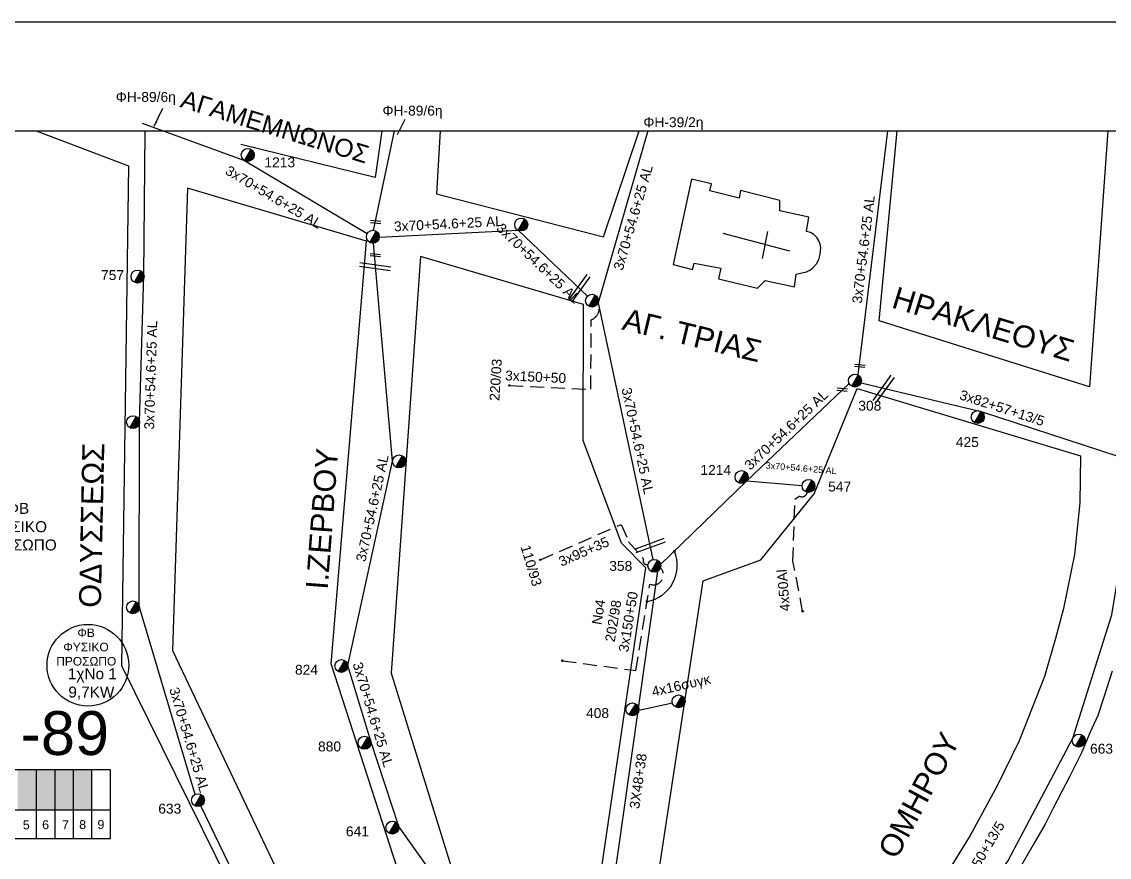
# Model space of a CAD drawing. Header units: millimetres. Extents: x 7477 to 9676, y 1828 to 2857.
# Drawn here: x 7899.8 to 8098.1, y 2703.2 to 2855.5 of the extents above; entities that cross this region are included whole.
import ezdxf
from ezdxf.enums import TextEntityAlignment as Align

# ---------------------------------------------------------------- set-up
doc = ezdxf.new("R2010")
doc.units = ezdxf.units.MM
doc.linetypes.add('DASHED', pattern=[19.05, 12.7, -6.35])
for name, color, linetype, lineweight in [('3x150+50', 7, 'Continuous', 30), ('3X48+38', 7, 'Continuous', 30), ('3x70+54.6+25 AL', 7, 'SYN_LINE', 30), ('3x82+57+13_5', 7, 'Continuous', 30), ('3x95+35', 7, 'Continuous', 30), ('4x16συγκ', 7, 'Continuous', 30), ('4x50+13_5', 7, 'Continuous', 30), ('4x50AL', 7, 'Continuous', 30), ('text διευθύνσεων', 250, 'Continuous', 30), ('Υπόβαθρο ΔΕΗ', 7, 'Continuous', 30)]:
    doc.layers.add(name, color=color, linetype=linetype, lineweight=lineweight)
for name, color, linetype in [('Pillar OTE', 7, 'Continuous'), ('TEXT ΚΑΛΩΔΙΩΝ', 7, 'Continuous'), ('Άγνωστα', 7, 'Continuous'), ('Επιγραφές - Σχήματα', 7, 'Continuous'), ('Καλώδια ΧΤ   3x150AL+50CU', 7, 'DASHED'), ('Μηχανική τομή', 7, 'Continuous'), ('Στύλος ΦΜ', 7, 'Continuous'), ('Στύλος ΦΜ @ 1', 7, 'Continuous'), ('Συνδέσεις', 7, 'Continuous'), ('Τομή', 7, 'Continuous')]:
    doc.layers.add(name, color=color, linetype=linetype)
doc.styles.add('arial', font='ARIAL.TTF')
doc.styles.get("Standard").update_dxf_attribs({"font": 'ARIAL.TTF'})
doc.linetypes.add('SYN_LINE', pattern='A,0.5,-0.0001,["/\\/\\/\\/",Standard,S=0.1,R=0,X=0,Y=-0.05],-0.25', length=0.7501)
doc.dimstyles.new('ISO-25', dxfattribs={"dimtxt": 2.5, "dimasz": 2.5, "dimexe": 1.25, "dimexo": 0.625, "dimtad": 1, "dimtxsty": 'Standard', "dimcen": 2.5, "dimadec": 0, "dimazin": 0, "dimtfac": 1, "dimtmove": 0, "dimatfit": 3, "dimfxl": 1, "dimarcsym": 0})

# ---------------------------------------------------------------- blocks, each defined once
blk = doc.blocks.new('ΥΠΑΡΧΩΝ ΤΣΙΜΕΝΤΕΝΙΟΣ ΣΤΥΛΟΣ')
at = {"layer": 'Στύλος ΦΜ'}
blk.add_hatch(color=7, dxfattribs=at).paths.add_polyline_path([(-1.29, -2.28, 0.574793), (2.62, 0, 0.268822), (1.3, 2.27)])
at = {"layer": 'Στύλος ΦΜ', "color": 7}
blk.add_line((-1.29, -2.28), (1.3, 2.27), dxfattribs=at)
blk.add_circle((0, 0), 2.62, dxfattribs=at)
at = {"layer": 'Στύλος ΦΜ', "flags": 4}
for tag, p in [('ΑΡΙΘΜΟΣ', (-4.68, 8.05)), ('ΤΥΠΟΣ', (-4.91, 3.03))]:
    blk.add_attdef(tag, p, '', height=4, dxfattribs=at)
blk = doc.blocks.new('_ΣΥΝΔΕΣΗ')
at = {"layer": 'Συνδέσεις', "linetype": 'SYN_LINE', "ltscale": 40}
blk.add_hatch(color=256, dxfattribs=at).paths.add_polyline_path([(0.5, -0.01, 1), (-0.5, -0.01, 1)])
at = {"layer": 'Συνδέσεις'}
blk.add_circle((0, -0.01), 0.5, dxfattribs=at)
blk = doc.blocks.new('ΤΟΜΗ')
at = {"layer": 'Τομή', "ltscale": 40}
for p, q in [((-5.68, 0), (17.06, 0)), ((-5.68, -2.77), (17.06, -2.77))]:
    blk.add_line(p, q, dxfattribs=at)
blk = doc.blocks.new('ΜΗΧΑΝΙΚΗ ΤΟΜΗ')
at = {"layer": 'Μηχανική τομή', "ltscale": 40}
for p, q in [((-1.89, 0.78), (5.69, 0.78)), ((-1.89, -0.77), (5.69, -0.77))]:
    blk.add_line(p, q, dxfattribs=at)

msp = doc.modelspace()

# ---------------------------------------------------------------- hatches: boundary and pattern name
at = {"layer": 'Καλώδια ΧΤ   3x150AL+50CU', "linetype": 'DASHED', "lineweight": -3, "ltscale": 0.2}
h = msp.add_hatch(color=173, dxfattribs=at)
h.dxf.hatch_style = 1
h.paths.add_polyline_path([(7902.42, 2719.17), (7899.13, 2719.17), (7899.13, 2711.8), (7902.42, 2711.8)])
h = msp.add_hatch(color=6, dxfattribs=at)
h.dxf.hatch_style = 1
h.paths.add_polyline_path([(7905.81, 2719.16), (7902.51, 2719.16), (7902.51, 2711.8), (7905.81, 2711.79)])
h = msp.add_hatch(color=62, dxfattribs=at)
h.dxf.hatch_style = 1
h.paths.add_polyline_path([(7909.21, 2719.16), (7905.91, 2719.16), (7905.91, 2711.79), (7909.21, 2711.79)])
h = msp.add_hatch(color=151, dxfattribs=at)
h.dxf.hatch_style = 1
h.paths.add_polyline_path([(7912.54, 2719.16), (7909.25, 2719.16), (7909.25, 2711.79), (7912.54, 2711.79)])

# ---------------------------------------------------------------- linework, layer by layer
at = {"lineweight": -3, "ltscale": 0.2}
msp.add_circle((7911.9, 2738.18), 7.44, dxfattribs=at)
at = {"layer": '3x150+50', "color": 5, "linetype": 'DASHED', "lineweight": -3, "ltscale": 0.2}
msp.add_lwpolyline([(7988.71, 2789.2), (8003.56, 2788.5), (8003.65, 2801.17, 0.439358), (8004.88, 2804.24, -32.138561)], format="xyb", dxfattribs=at)
at = {"layer": '3x150+50', "color": 1, "linetype": 'DASHED', "lineweight": -3, "ltscale": 0.2}
msp.add_lwpolyline([(7998.39, 2739), (8011.77, 2737.19), (8014.34, 2752.97, 0.812745), (8016.26, 2755.93, -63.095307)], format="xyb", dxfattribs=at)
at = {"layer": '3X48+38', "color": 1, "linetype": 'Continuous', "lineweight": -3, "ltscale": 0.2}
msp.add_lwpolyline([(8000.08, 2657.61), (8007.76, 2698.48), (8012.13, 2729.45), (8015.77, 2755.31)], dxfattribs=at)
at = {"layer": '3x70+54.6+25 AL', "color": 6, "linetype": 'SYN_LINE', "lineweight": -3, "ltscale": 15}
for points in [[(7921.77, 2837.06), (7940.45, 2830.22), (7962.82, 2816.92)], [(7963.94, 2817.49), (7967.76, 2835.63)], [(7965.01, 2816.26), (7990.3, 2817.52), (8002.94, 2805.48)]]:
    msp.add_lwpolyline(points, dxfattribs=at)
at = {"layer": '3x70+54.6+25 AL', "color": 173, "linetype": 'SYN_LINE', "lineweight": -3, "ltscale": 15}
for points in [[(7931.46, 2714.63), (7921.27, 2748.96), (7921.3, 2782.64), (7922.09, 2809.31), (7922.33, 2835.49)], [(7943.99, 2673.14), (7942.62, 2691.51), (7932.48, 2712.51)]]:
    msp.add_lwpolyline(points, dxfattribs=at)
at = {"layer": '3x70+54.6+25 AL', "color": 5, "linetype": 'SYN_LINE', "lineweight": -3, "ltscale": 15}
msp.add_lwpolyline([(8013.99, 2835.63), (8004.88, 2804.24), (8014.9, 2757.47)], dxfattribs=at)
at = {"layer": '3x70+54.6+25 AL', "color": 1, "linetype": 'SYN_LINE', "lineweight": -3, "ltscale": 15}
for points in [[(8052.3, 2791.11), (8057.69, 2835.63)], [(8016.3, 2756.54), (8031.99, 2771.79), (8050.67, 2789.55)]]:
    msp.add_lwpolyline(points, dxfattribs=at)
at = {"layer": '3x70+54.6+25 AL', "color": 133, "linetype": 'SYN_LINE', "lineweight": -3, "ltscale": 15}
msp.add_lwpolyline([(7980.53, 2663.21), (7977.11, 2696.79), (7968.56, 2708.76), (7963.46, 2724.34), (7959.29, 2738.11), (7967.45, 2775.41), (7963.94, 2815.15)], dxfattribs=at)
at = {"layer": '3x70+54.6+25 AL', "color": 1, "linetype": 'SYN_LINE', "lineweight": -3, "ltscale": 10}
msp.add_lwpolyline([(8031.99, 2771.79), (8042.08, 2770.97)], dxfattribs=at)
at = {"layer": '3x82+57+13_5', "color": 173, "linetype": 'Continuous', "lineweight": -3, "ltscale": 0.2}
msp.add_lwpolyline([(8052.83, 2789.7), (8074.69, 2784.46), (8102.63, 2775.36)], dxfattribs=at)
at = {"layer": '3x95+35', "color": 5, "linetype": 'DASHED', "lineweight": -3, "ltscale": 0.2}
msp.add_lwpolyline([(7994.38, 2757.42), (8009.09, 2763.84), (8010.46, 2760.71), (8013.17, 2757.57, 0.695006), (8014, 2756.58, -6.901161)], format="xyb", dxfattribs=at)
at = {"layer": '4x16συγκ', "color": 1, "linetype": 'SYN_LINE', "lineweight": -3, "ltscale": 7}
msp.add_lwpolyline([(8012.33, 2729.96), (8018.43, 2731.34)], dxfattribs=at)
at = {"layer": '4x50+13_5', "color": 6, "linetype": 'Continuous', "lineweight": -3, "ltscale": 0.2}
msp.add_lwpolyline([(8027.84, 2650.39), (8037.08, 2660.56), (8063.7, 2680.42), (8079.55, 2702.44), (8091.41, 2724.85), (8098.56, 2747.36), (8102.7, 2773.05)], dxfattribs=at)
at = {"layer": '4x50AL', "color": 1, "linetype": 'DASHED', "lineweight": -3, "ltscale": 0.2}
msp.add_lwpolyline([(8042.18, 2748), (8040.41, 2757.13), (8040.78, 2768.45), (8041.57, 2769.02, 0.542614), (8043, 2769.72, -4.355908)], format="xyb", dxfattribs=at)
at = {"layer": 'Pillar OTE', "lineweight": -3, "ltscale": 40}
for points in [[(7885.62, 2706.53), (7885.62, 2719.17), (7915.95, 2719.17), (7915.95, 2706.5), (7885.62, 2706.53)], [(7902.51, 2706.51), (7902.51, 2719.17)], [(7905.91, 2706.51), (7905.91, 2719.17)], [(7909.25, 2706.51), (7909.25, 2719.17)], [(7912.63, 2706.5), (7912.63, 2719.17)], [(7885.62, 2711.81), (7915.95, 2711.78)]]:
    msp.add_lwpolyline(points, dxfattribs=at)
at = {"layer": 'Επιγραφές - Σχήματα', "lineweight": -3}
msp.add_lwpolyline([(7476.75, 2855.51), (9675.5, 2855.53), (9675.51, 1836.39), (7476.75, 1836.37)], close=True, dxfattribs=at)
at = {"layer": 'Υπόβαθρο ΔΕΗ', "lineweight": -3}
for points in [[(7515.98, 2835.63), (9502.35, 2835.63), (9502.35, 1846.95), (7515.98, 1846.95)], [(8030.59, 2823.38), (8025.27, 2824.71), (8025.55, 2826), (8021.91, 2826.85), (8018.6, 2811.23), (8022.09, 2810.32), (8022.39, 2811.5), (8027.26, 2810.58), (8026.86, 2808.65), (8033.94, 2806.92), (8035.35, 2808.33), (8040.71, 2807.19), (8040.99, 2809.49), (8042.9, 2809.94), (8043.48, 2810.22), (8044.08, 2810.69), (8044.72, 2811.36), (8045.14, 2812.15), (8045.37, 2813.14), (8045.49, 2814.28), (8045.39, 2814.94), (8045.14, 2815.56), (8044.76, 2816.2), (8044.2, 2816.71), (8043.58, 2817.09), (8042.88, 2817.26), (8043.29, 2819.92), (8038.05, 2821.02), (8038, 2822.96), (8030.88, 2824.74)], [(7962.69, 2815.52), (7930.07, 2825.19), (7927.31, 2740.88), (7956.03, 2680.36), (7972.05, 2676.17), (7974.99, 2680.36), (7956.24, 2738.44)], [(8002.24, 2803.99), (7972.51, 2812.71), (7967.19, 2736.75), (7987.18, 2672.14), (8000.8, 2668.74), (8013.61, 2755.93), (8009.19, 2760.45), (8002.17, 2779.15)], [(8025.68, 2662.35), (8010.72, 2666.17), (8024.02, 2753.55), (8034.57, 2757.39), (8034.57, 2757.39), (8044.26, 2769.43), (8052.09, 2788.62), (8092.85, 2776.38), (8092.73, 2767.77), (8091.74, 2758.35), (8089.74, 2748.54), (8088.29, 2743.08), (8086.24, 2736.15), (8081.65, 2724.38), (8077.61, 2716.16), (8072.72, 2707.15), (8066.79, 2697.6), (8060.31, 2688.16), (8056.45, 2684.05), (8051.91, 2679.12), (8046.85, 2674.64), (8042.34, 2671.16), (8037.18, 2667.7), (8033.2, 2665.34)]]:
    msp.add_lwpolyline(points, close=True, dxfattribs=at)
for points in [[(7902.45, 2835.63), (7919.28, 2829.25), (7918.03, 2738.12), (7940.17, 2693.35), (7936.95, 2685.04), (7882.02, 2700.1), (7846.18, 2835.63)], [(7965.47, 2835.63), (7964.27, 2827.14), (7939.79, 2833.12)], [(7976.09, 2835.63), (7975.43, 2824.17), (8005.91, 2816.28), (8012.41, 2835.63)], [(8097.79, 2835.63), (8094.46, 2788.95), (8056.15, 2800.96), (8059.4, 2835.63)], [(8027.65, 2817), (8039.76, 2813.76)], [(8035.78, 2817.27), (8034.8, 2812.34)], [(8098.58, 2737.1), (8097.08, 2732.34), (8095.96, 2729.03), (8094.61, 2725.96), (8093, 2722.21), (8090.87, 2717.95), (8087.84, 2712.11), (8086.39, 2709.18), (8084.19, 2705.41), (8080.97, 2699.85), (8077.92, 2695.1), (8073.47, 2688.02), (8069.18, 2682.48), (8066.05, 2678.69), (8062.48, 2674.79), (8059.71, 2672.11), (8056.05, 2668.97), (8051.28, 2665.66), (8045.67, 2662.44), (8039.88, 2659.31), (8099.77, 2644.64)]]:
    msp.add_lwpolyline(points, dxfattribs=at)
msp.add_arc((8012.71, 2756.35), 6.62, 279.7285, 23.2657, dxfattribs=at)

# ---------------------------------------------------------------- block references
at = {"layer": 'Μηχανική τομή', "lineweight": -3, "xscale": 0.2499999999999459, "yscale": 0.2499999999999459, "zscale": 0.4999999999999997, "rotation": 174.4298595827747}
for p in [(7964.83, 2818.94), (7964.77, 2812.88), (8053.09, 2792.71), (8049.86, 2788.36)]:
    msp.add_blockref('ΜΗΧΑΝΙΚΗ ΤΟΜΗ', p, dxfattribs=at)
at = {"layer": 'Στύλος ΦΜ @ 1', "lineweight": -3, "ltscale": 40}
ref = msp.add_blockref('ΥΠΑΡΧΩΝ ΤΣΙΜΕΝΤΕΝΙΟΣ ΣΤΥΛΟΣ', (7941.03, 2831.24), dxfattribs=dict(at, xscale=0.4499999999997664, yscale=0.4499999999997664, zscale=0.4499999999997664))
ref.add_attrib('ΤΥΠΟΣ', '1213', (7944.08, 2828.99), dxfattribs={"layer": 'Στύλος ΦΜ', "height": 1.8, "flags": 4})
for p, xscale, yscale, zscale in [((7990.88, 2818.55), 0.4499999999997664, 0.4499999999997664, 0.4499999999997664), ((7963.84, 2816.32), 0.4499999999997664, 0.4499999999997664, 0.4499999999997664), ((8003.79, 2804.67), 0.4499999999997664, 0.4499999999997664, 0.4499999999997664), ((7920.13, 2782.51), 0.4499999999998181, 0.4499999999998181, 0.4499999999998181), ((7968.63, 2775.34), 0.4499999999998181, 0.4499999999998181, 0.4499999999998181), ((7920.12, 2748.73), 0.4499999999998181, 0.4499999999998181, 0.4499999999998181), ((8019.57, 2731.6), 0.449999999999816, 0.449999999999816, 0.449999999999816)]:
    msp.add_blockref('ΥΠΑΡΧΩΝ ΤΣΙΜΕΝΤΕΝΙΟΣ ΣΤΥΛΟΣ', p, dxfattribs=dict(at, xscale=xscale, yscale=yscale, zscale=zscale))
ref = msp.add_blockref('ΥΠΑΡΧΩΝ ΤΣΙΜΕΝΤΕΝΙΟΣ ΣΤΥΛΟΣ', (7920.95, 2809.06), dxfattribs=dict(at, xscale=0.4499999999997664, yscale=0.4499999999997664, zscale=0.4499999999997664))
ref.add_attrib('ΤΥΠΟΣ', '757', (7914.3, 2808.43), dxfattribs={"layer": 'Στύλος ΦΜ', "height": 1.8, "flags": 4})
ref = msp.add_blockref('ΥΠΑΡΧΩΝ ΤΣΙΜΕΝΤΕΝΙΟΣ ΣΤΥΛΟΣ', (8051.71, 2790.09), dxfattribs=dict(at, xscale=0.4499999999997811, yscale=0.4499999999997811, zscale=0.4499999999997811))
ref.add_attrib('ΤΥΠΟΣ', '308', (8052.33, 2784.61), dxfattribs={"layer": 'Στύλος ΦΜ', "height": 1.8, "flags": 4})
ref = msp.add_blockref('ΥΠΑΡΧΩΝ ΤΣΙΜΕΝΤΕΝΙΟΣ ΣΤΥΛΟΣ', (8074.1, 2783.44), dxfattribs=dict(at, xscale=0.4499999999998731, yscale=0.4499999999998731, zscale=0.4499999999998731))
ref.add_attrib('ΤΥΠΟΣ', '425', (8070.1, 2777.97), dxfattribs={"layer": 'Στύλος ΦΜ', "height": 1.8, "flags": 4})
ref = msp.add_blockref('ΥΠΑΡΧΩΝ ΤΣΙΜΕΝΤΕΝΙΟΣ ΣΤΥΛΟΣ', (8031.04, 2772.49), dxfattribs=dict(at, xscale=0.4499999999998362, yscale=0.4499999999998362, zscale=0.4499999999998362))
ref.add_attrib('ΤΥΠΟΣ', '1214', (8023.55, 2772.9), dxfattribs={"layer": 'Στύλος ΦΜ', "height": 1.8, "flags": 4})
ref = msp.add_blockref('ΥΠΑΡΧΩΝ ΤΣΙΜΕΝΤΕΝΙΟΣ ΣΤΥΛΟΣ', (8043.25, 2770.88), dxfattribs=dict(at, xscale=0.4499999999998553, yscale=0.4499999999998553, zscale=0.4499999999998553))
ref.add_attrib('ΤΥΠΟΣ', '547', (8046.83, 2769.85), dxfattribs={"layer": 'Στύλος ΦΜ', "height": 1.8, "flags": 4})
ref = msp.add_blockref('ΥΠΑΡΧΩΝ ΤΣΙΜΕΝΤΕΝΙΟΣ ΣΤΥΛΟΣ', (8015.15, 2756.31), dxfattribs=dict(at, xscale=0.4499999999997664, yscale=0.4499999999997664, zscale=0.4499999999997664))
ref.add_attrib('ΤΥΠΟΣ', '358', (8006.93, 2755.39), dxfattribs={"layer": 'Στύλος ΦΜ', "height": 1.8, "flags": 4})
ref = msp.add_blockref('ΥΠΑΡΧΩΝ ΤΣΙΜΕΝΤΕΝΙΟΣ ΣΤΥΛΟΣ', (7958.11, 2738.04), dxfattribs=dict(at, xscale=0.4499999999998114, yscale=0.4499999999998114, zscale=0.4499999999998114))
ref.add_attrib('ΤΥΠΟΣ', '824', (7949.65, 2736.46), dxfattribs={"layer": 'Στύλος ΦΜ', "height": 1.8, "flags": 4})
ref = msp.add_blockref('ΥΠΑΡΧΩΝ ΤΣΙΜΕΝΤΕΝΙΟΣ ΣΤΥΛΟΣ', (8011.16, 2730.13), dxfattribs=dict(at, xscale=0.4499999999998346, yscale=0.4499999999998346, zscale=0.4499999999998346))
ref.add_attrib('ΤΥΠΟΣ', '408', (8002.7, 2728.55), dxfattribs={"layer": 'Στύλος ΦΜ', "height": 1.8, "flags": 4})
ref = msp.add_blockref('ΥΠΑΡΧΩΝ ΤΣΙΜΕΝΤΕΝΙΟΣ ΣΤΥΛΟΣ', (8092.51, 2724.43), dxfattribs=dict(at, xscale=0.4499999999997715, yscale=0.4499999999997715, zscale=0.4499999999997715))
ref.add_attrib('ΤΥΠΟΣ', '663', (8094.56, 2722.05), dxfattribs={"layer": 'Στύλος ΦΜ', "height": 1.8, "rotation": 360, "flags": 4})
ref = msp.add_blockref('ΥΠΑΡΧΩΝ ΤΣΙΜΕΝΤΕΝΙΟΣ ΣΤΥΛΟΣ', (7962.32, 2724.04), dxfattribs=dict(at, xscale=0.4499999999998181, yscale=0.4499999999998181, zscale=0.4499999999998181))
ref.add_attrib('ΤΥΠΟΣ', '880', (7953.85, 2722.46), dxfattribs={"layer": 'Στύλος ΦΜ', "height": 1.8, "flags": 4})
ref = msp.add_blockref('ΥΠΑΡΧΩΝ ΤΣΙΜΕΝΤΕΝΙΟΣ ΣΤΥΛΟΣ', (7931.97, 2713.57), dxfattribs=dict(at, xscale=0.4499999999998181, yscale=0.4499999999998181, zscale=0.4499999999998181))
ref.add_attrib('ΤΥΠΟΣ', '633', (7924.73, 2711.12), dxfattribs={"layer": 'Στύλος ΦΜ', "height": 1.8, "flags": 4})
ref = msp.add_blockref('ΥΠΑΡΧΩΝ ΤΣΙΜΕΝΤΕΝΙΟΣ ΣΤΥΛΟΣ', (7967.4, 2708.56), dxfattribs=dict(at, xscale=0.4499999999998181, yscale=0.4499999999998181, zscale=0.4499999999998181))
ref.add_attrib('ΤΥΠΟΣ', '641', (7958.93, 2706.98), dxfattribs={"layer": 'Στύλος ΦΜ', "height": 1.8, "flags": 4})
at = {"layer": 'Συνδέσεις', "lineweight": -3, "xscale": 0.25, "yscale": 0.25, "zscale": 0.25}
for p in [(7988.71, 2789.21), (7994.38, 2757.42), (8018.79, 2758.97), (8013.83, 2749.83), (8042.19, 2748.01), (7998.39, 2739.01)]:
    msp.add_blockref('_ΣΥΝΔΕΣΗ', p, dxfattribs=at)
at = {"layer": 'Τομή', "lineweight": -3, "xscale": 0.2499999999999994, "yscale": 0.2499999999999994, "zscale": 0.2499999999999994}
for p, rotation in [((7962.88, 2811.45), 352.0156501914664), ((8000.38, 2805.97), 54.05474836461617), ((8055.84, 2787.63), 54.05474836461617), ((8012.95, 2759.86), 20.49537854529897)]:
    msp.add_blockref('ΤΟΜΗ', p, dxfattribs=dict(at, rotation=rotation))

# ---------------------------------------------------------------- texts
at = {"lineweight": -3, "ltscale": 30, "char_height": 1.63, "width": 11.2573, "attachment_point": 1}
for s, insert in [('5', (7900.04, 2709.88)), ('6', (7903.56, 2709.9)), ('7', (7907.19, 2709.9)), ('8', (7910.31, 2709.93)), ('9', (7913.64, 2709.96))]:
    msp.add_mtext(s, dxfattribs=dict(at, insert=insert))
at = {"layer": 'text διευθύνσεων', "color": 7, "lineweight": -3}
for s, height, p in [('ΑΓΑΜΕΜΝΩΝΟΣ', 3.256, (7945.99, 2836.39)), ('ΗΡΑΚΛΕΟΥΣ', 4, (8075.13, 2800.39))]:
    msp.add_text(s, height=height, rotation=343.0101, dxfattribs=at).set_placement(p, align=Align.MIDDLE_CENTER)
at = {"layer": 'text διευθύνσεων', "color": 7, "lineweight": -3, "ltscale": 40, "char_height": 4, "width": 94.4586, "attachment_point": 1, "style": 'arial'}
for s, insert, rotation in [('OΔYΣΣEΩΣ', (7910.26, 2748.71), 88.7641), ('I.ZEPBOY', (7951.61, 2752.18), 85.6749), ('OMHPOY', (8055.74, 2704.46), 61.8541)]:
    msp.add_mtext(s, dxfattribs=dict(at, insert=insert, rotation=rotation))
at = {"layer": 'TEXT ΚΑΛΩΔΙΩΝ', "linetype": 'Continuous', "lineweight": -3, "ltscale": 0.2}
for s, height, rotation, p in [('3x70+54.6+25 AL', 1.8, 329.2826, (7945.77, 2823.56)), ('3x70+54.6+25 AL', 1.8, 73.8296, (8011.28, 2819.84)), ('3x70+54.6+25 AL', 1.8, 83.0997, (8053.26, 2814.04)), ('3x70+54.6+25 AL', 1.8, 2.8582, (7977.61, 2818.69)), ('3x70+54.6+25 AL', 1.8, 316.3858, (7994.02, 2811.49)), ('3x70+54.6+25 AL', 1.8, 88.2956, (7923.35, 2791.09)), ('3x150+50', 1.8, 357.2898, (7993.51, 2790.78)), ('3x70+54.6+25 AL', 1.8, 282.0865, (8012.11, 2779.09)), ('3x70+54.6+25 AL', 1.8, 43.556, (8039.19, 2781.12)), ('3x82+57+13/5', 1.8, 341.9653, (8078.54, 2785.1)), ('3x70+54.6+25 AL', 1.8, 77.6577, (7963.73, 2766.82)), ('3x70+54.6+25 AL', 1.1756, 355.3337, (8041.91, 2774.12)), ('3x95+35', 1.8, 23.5794, (8002.3, 2758.91)), ('4x50Al', 1.8, 94.6487, (8038.68, 2751.84)), ('3x150+50', 1.8, 80.7393, (8010.39, 2746.1)), ('3x70+54.6+25 AL', 1.8, 286.8407, (7963.87, 2729.17)), ('4x16συγκ', 1.8, 12.8193, (8020.01, 2734.53)), ('3x70+54.6+25 AL', 1.8, 286.5249, (7930.39, 2724.57)), ('3X48+38', 1.8, 81.9786, (8012.2, 2717.05)), ('4x50+13/5', 1.8, 59.1334, (8075.3, 2704.4))]:
    msp.add_text(s, height=height, rotation=rotation, dxfattribs=at).set_placement(p, align=Align.MIDDLE_CENTER)
at = {"layer": 'Άγνωστα', "lineweight": -3, "ltscale": 40, "char_height": 1.8, "width": 27.758, "attachment_point": 1, "line_spacing_factor": 3, "style": 'arial'}
for s, insert in [('ΦΗ-89/6η', (7916.98, 2842.72)), ('ΦΗ-89/6η', (7965.6, 2840.22)), ('ΦΗ-39/2η', (8013.15, 2838.11))]:
    msp.add_mtext(s, dxfattribs=dict(at, insert=insert))
at = {"layer": 'Άγνωστα', "lineweight": -3, "ltscale": 40, "char_height": 1.8, "width": 27.758, "attachment_point": 1, "style": 'arial'}
for s, insert, rotation in [('220/03', (7985.09, 2786.45), 86.4455), ('110/93', (7992.47, 2760.3), 286.8252)]:
    msp.add_mtext(s, dxfattribs=dict(at, insert=insert, rotation=rotation))
at = {"layer": 'Άγνωστα', "linetype": 'Continuous', "lineweight": -3, "ltscale": 0.2, "char_height": 1.8, "width": 27.758, "attachment_point": 1, "rotation": 80.7393}
for s, insert in [('No4', (8003.71, 2745.74)), ('202/98', (8006.14, 2742.6))]:
    msp.add_mtext(s, dxfattribs=dict(at, insert=insert))
at = {"layer": 'Υπόβαθρο ΔΕΗ', "lineweight": -3, "insert": (8010, 2803.33), "char_height": 4, "width": 38.8656, "attachment_point": 1, "rotation": 346.4434}
msp.add_mtext('ΑΓ. ΤΡΙΑΣ', dxfattribs=at)
at = {"layer": 'Υπόβαθρο ΔΕΗ', "lineweight": -3, "attachment_point": 1}
for s, insert, char_height, width in [('{\\W8.64836; }ΦΒ \\P{\\W4.42067; }ΦΥΣΙΚΟ \\P{\\W2.28183; }ΠΡΟΣΩΠΟ', (7890.39, 2767.78), 2, 17.2548), ('{\\W8.64836; }ΦΒ \\P{\\W4.42067; }ΦΥΣΙΚΟ \\P{\\W2.28183; }ΠΡΟΣΩΠΟ', (7904.75, 2744.87), 1.5567, 13.43), ('{\\W5.64925; }1χΝο 1\\P{\\W5.75643; }9,7KW', (7903.87, 2737.62), 2, 17.2548), ('Φ{\\H1.0833x;H}-89', (7881.95, 2730.47), 8, 84.6573)]:
    msp.add_mtext(s, dxfattribs=dict(at, insert=insert, char_height=char_height, width=width))

# ---------------------------------------------------------------- leaders
at = {"layer": 'Επιγραφές - Σχήματα', "lineweight": -3, "ltscale": 40}
for points in [[(7924.01, 2836.47), (7925.57, 2839.79)], [(7968.31, 2834.95), (7969.7, 2837.74)]]:
    msp.add_leader(points, dimstyle='ISO-25', override={"dimasz": 1, "dimtad": 0}, dxfattribs=at)

doc.saveas('drawing.dxf')
